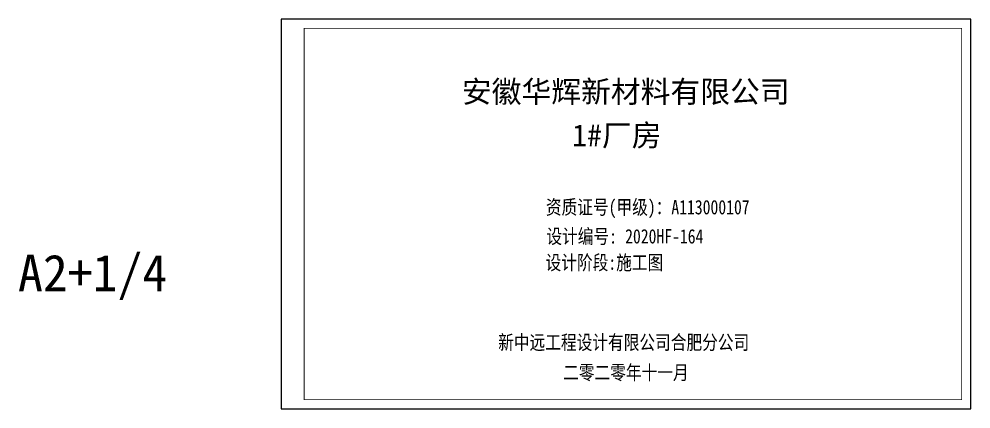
# Model space of a CAD drawing. Extents: x -266287 to 275962, y -324567 to 363765.
# Drawn here: x -224085 to -121565, y 231878 to 273878 of the extents above; entities that cross this region are included whole.
import ezdxf

# ---------------------------------------------------------------- set-up
doc = ezdxf.new("R2010")
doc.units = 0
doc.header["$LTSCALE"] = 1000
doc.layers.get('0').update_dxf_attribs({"linetype": 'CONTINUOUS'})
doc.layers.add('PUB_TITLE', color=4, linetype='CONTINUOUS')
doc.styles.add('-宋体', font='', dxfattribs={"width": 0.8})
doc.styles.add('ht', font='simhei.ttf')
doc.styles.add('宋体', font='', dxfattribs={"width": 0.85})
doc.styles.get('-宋体').set_extended_font_data('NSimSun')
doc.styles.get('宋体').set_extended_font_data('NSimSun')

msp = doc.modelspace()

# ---------------------------------------------------------------- linework, layer by layer
at = {"layer": 'PUB_TITLE'}
msp.add_lwpolyline([(-195865.20461, 231878.33147), (-121565.20461, 231878.33147), (-121565.20461, 273878.33147), (-195865.20461, 273878.33147)], close=True, dxfattribs=at)
at = {"layer": 'PUB_TITLE', "const_width": 100}
msp.add_lwpolyline([(-193365.20461, 232878.33147), (-122565.20461, 232878.33147), (-122565.20461, 272878.33147), (-193365.20461, 272878.33147)], close=True, dxfattribs=at)

# ---------------------------------------------------------------- texts
at = {"color": 7, "style": '宋体'}
for s, height, p in [('安徽华辉新材料有限公司', 2353.0448488, (-176398.52204, 264880.15836)), ('1#厂房', 2353.044849, (-164508.85123, 260180.7981))]:
    msp.add_text(s, height=height, dxfattribs=at).set_placement(p)
at = {"style": '-宋体', "width": 0.8}
for s, height, p in [('资质证号(甲级)：A113000107', 1548.6529969, (-167346.4211, 252840.76794)), ('设计编号:', 1548.652997, (-167288.35225, 249694.35633)), ('2020HF-164', 1548.652997, (-158810.83927, 249702.34387)), ('设计阶段:施工图', 1548.652997, (-167378.019, 246874.28164)), ('新中远工程设计有限公司合肥分公司', 1548.6529969, (-172483.40736, 238275.08608)), ('二零二零年十一月', 1548.652997, (-165484.71855, 235034.51089))]:
    msp.add_text(s, height=height, dxfattribs=at).set_placement(p)
at = {"layer": 'PUB_TITLE', "style": 'ht'}
msp.add_text('A2+1/4  ', height=3937.5, dxfattribs=at).set_placement((-224197.13263, 244565.95126))

doc.saveas('drawing.dxf')
